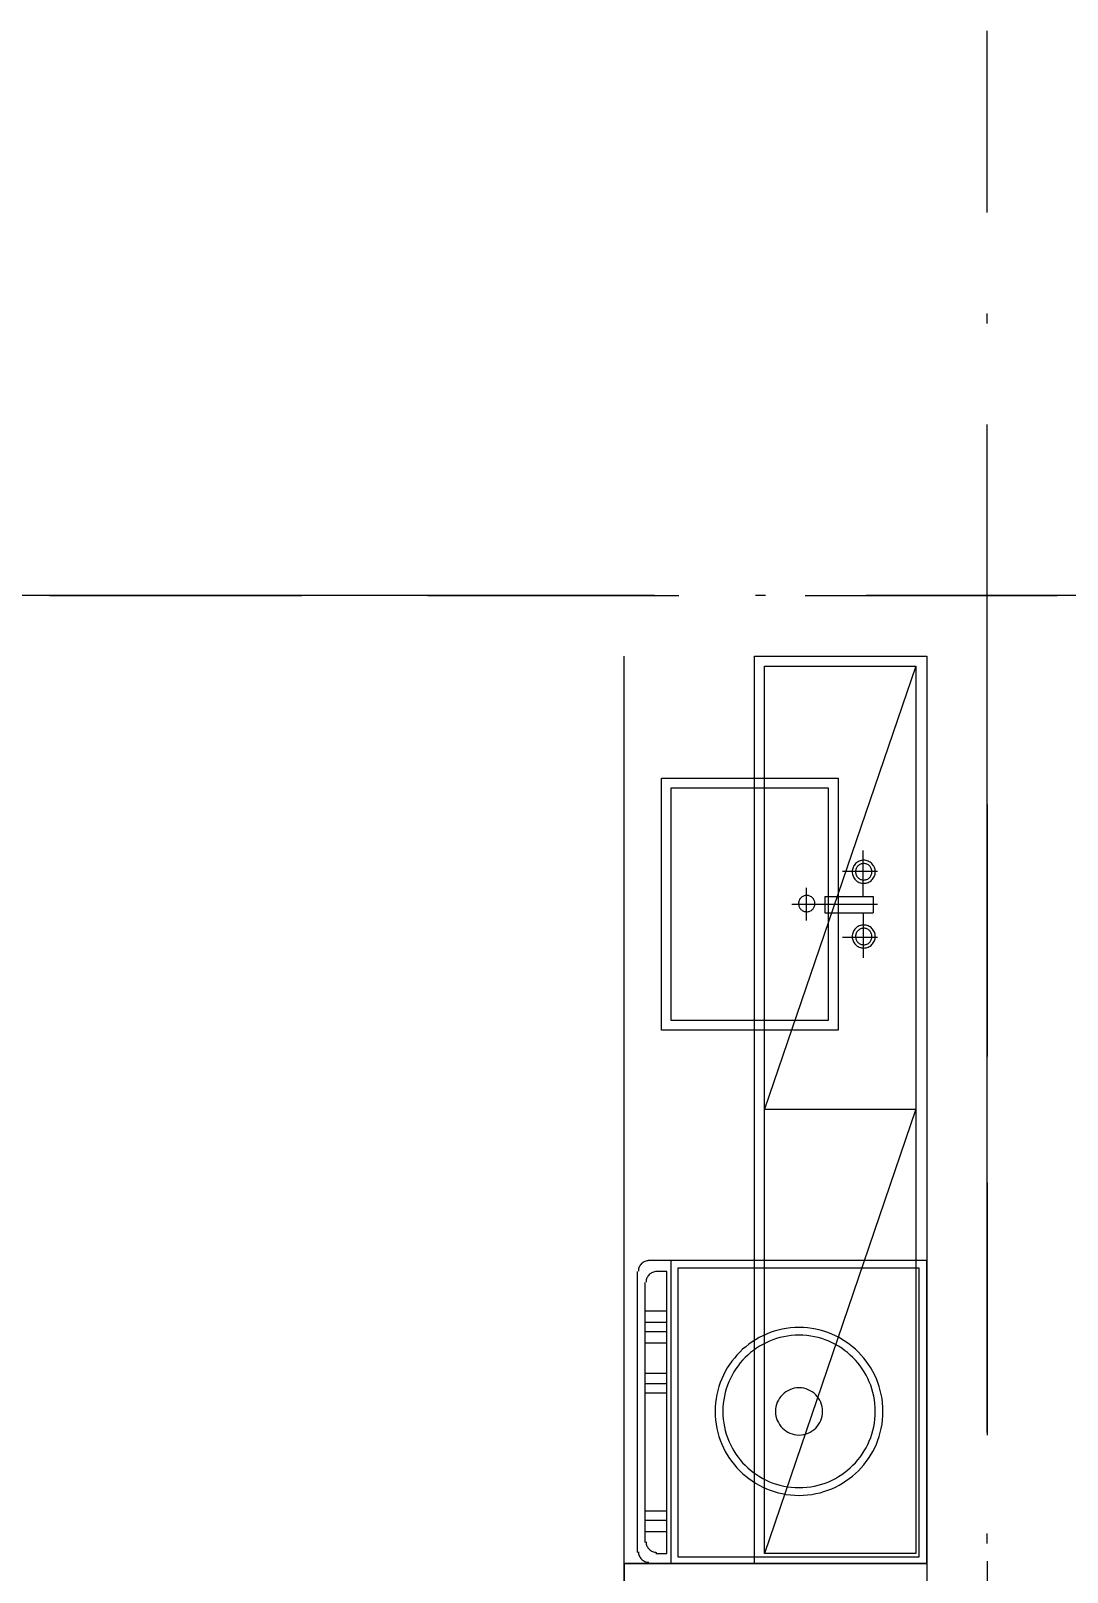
# Model space of a CAD drawing. Header units: millimetres. Extents: x -1120 to 100154, y -9529 to 14223.
# Drawn here: x 92938 to 94994, y 11165 to 14223 of the extents above; entities that cross this region are included whole.
import ezdxf

# ---------------------------------------------------------------- set-up
doc = ezdxf.new("R2010")
doc.units = ezdxf.units.MM
doc.linetypes.add('DOTE', pattern=[2.42, 2, -0.2, 0.02, -0.2])
doc.layers.add('A-DOTE', color=1, linetype='Continuous')
doc.layers.add('A-立面看线', color=7, linetype='Continuous')

msp = doc.modelspace()

# ---------------------------------------------------------------- linework, layer by layer
at = {"layer": 'A-DOTE', "linetype": 'DOTE', "ltscale": 1000}
for p, q in [((94835.3, 9021.9), (94835.3, 14222.5)), ((84915.3, 13103), (100154.2, 13103))]:
    msp.add_line(p, q, dxfattribs=at)
at = {"layer": 'A-立面看线'}
for points in [[(93475.2, 13101.4), (92974.8, 13101.4)], [(94223.7, 13101.4), (93725.4, 13101.4)], [(94974.3, 13101.4), (94473.9, 13101.4)], [(94715.4, 11182.4), (94114.9, 11182.4), (94114.9, 12981.8)], [(94715.4, 11182.4), (94114.9, 11182.4), (94114.9, 12981.8)], [(94373.8, 12981.8), (94715.4, 12981.8), (94715.4, 11182.4), (94373.8, 11182.4), (94373.8, 12981.8)], [(94373.8, 12981.8), (94715.4, 12981.8), (94715.4, 11182.4), (94373.8, 11182.4), (94373.8, 12981.8)], [(94393.4, 12962.2), (94693.6, 12962.2), (94693.6, 11202), (94393.4, 11202), (94393.4, 12962.2)], [(94393.4, 12962.2), (94693.6, 12962.2), (94693.6, 11202), (94393.4, 11202), (94393.4, 12962.2)], [(94693.6, 12962.2), (94393.4, 12083.2), (94693.6, 12083.2), (94393.4, 11202)], [(94693.6, 12962.2), (94393.4, 12083.2), (94693.6, 12083.2), (94393.4, 11202)], [(94188.9, 12239.8), (94188.9, 12740.3)], [(94188.9, 12740.3), (94539.2, 12740.3)], [(94188.9, 12239.8), (94188.9, 12740.3)], [(94188.9, 12740.3), (94539.2, 12740.3)], [(94208.5, 12259.4), (94208.5, 12720.7)], [(94208.5, 12720.7), (94519.6, 12720.7)], [(94208.5, 12259.4), (94208.5, 12720.7)], [(94208.5, 12720.7), (94519.6, 12720.7)], [(94519.6, 12720.7), (94519.6, 12259.4)], [(94519.6, 12720.7), (94519.6, 12259.4)], [(94539.2, 12740.3), (94539.2, 12239.8)], [(94539.2, 12740.3), (94539.2, 12239.8)], [(94835.1, 12688), (94835.1, 12187.6)], [(94835.1, 12688), (94835.1, 12187.6)], [(94590.3, 12577.1), (94588, 12577), (94585.7, 12576.6), (94583.5, 12576.1), (94581.4, 12575.3), (94579.4, 12574.3), (94577.5, 12573.2), (94575.8, 12571.9), (94574.1, 12570.4), (94572.7, 12568.8), (94571.4, 12567), (94570.2, 12565.1), (94569.2, 12563.1), (94568.5, 12561), (94567.9, 12558.8), (94567.6, 12556.6), (94567.4, 12554.2), (94567.6, 12551.9), (94567.9, 12549.6), (94568.5, 12547.4), (94569.2, 12545.3), (94570.2, 12543.3), (94571.4, 12541.5), (94572.7, 12539.7), (94574.1, 12538.1), (94575.8, 12536.6), (94577.5, 12535.3), (94579.4, 12534.1), (94581.4, 12533.2), (94583.5, 12532.4), (94585.7, 12531.9), (94588, 12531.5), (94590.3, 12531.4), (94592.6, 12531.5), (94594.9, 12531.9), (94597.1, 12532.4), (94599.2, 12533.2), (94601.2, 12534.1), (94603.1, 12535.3), (94604.8, 12536.6), (94606.4, 12538.1), (94607.9, 12539.7), (94609.2, 12541.5), (94610.4, 12543.3), (94611.3, 12545.3), (94612.1, 12547.4), (94612.7, 12549.6), (94613, 12551.9), (94613.1, 12554.2), (94613, 12556.6), (94612.7, 12558.8), (94612.1, 12561), (94611.3, 12563.1), (94610.4, 12565.1), (94609.2, 12567), (94607.9, 12568.8), (94606.4, 12570.4), (94604.8, 12571.9), (94603.1, 12573.2), (94601.2, 12574.3), (94599.2, 12575.3), (94597.1, 12576.1), (94594.9, 12576.6), (94592.6, 12577), (94590.3, 12577.1)], [(94590.3, 12577.1), (94588, 12577), (94585.7, 12576.6), (94583.5, 12576.1), (94581.4, 12575.3), (94579.4, 12574.3), (94577.5, 12573.2), (94575.8, 12571.9), (94574.1, 12570.4), (94572.7, 12568.8), (94571.4, 12567), (94570.2, 12565.1), (94569.2, 12563.1), (94568.5, 12561), (94567.9, 12558.8), (94567.6, 12556.6), (94567.4, 12554.2), (94567.6, 12551.9), (94567.9, 12549.6), (94568.5, 12547.4), (94569.2, 12545.3), (94570.2, 12543.3), (94571.4, 12541.5), (94572.7, 12539.7), (94574.1, 12538.1), (94575.8, 12536.6), (94577.5, 12535.3), (94579.4, 12534.1), (94581.4, 12533.2), (94583.5, 12532.4), (94585.7, 12531.9), (94588, 12531.5), (94590.3, 12531.4), (94592.6, 12531.5), (94594.9, 12531.9), (94597.1, 12532.4), (94599.2, 12533.2), (94601.2, 12534.1), (94603.1, 12535.3), (94604.8, 12536.6), (94606.4, 12538.1), (94607.9, 12539.7), (94609.2, 12541.5), (94610.4, 12543.3), (94611.3, 12545.3), (94612.1, 12547.4), (94612.7, 12549.6), (94613, 12551.9), (94613.1, 12554.2), (94613, 12556.6), (94612.7, 12558.8), (94612.1, 12561), (94611.3, 12563.1), (94610.4, 12565.1), (94609.2, 12567), (94607.9, 12568.8), (94606.4, 12570.4), (94604.8, 12571.9), (94603.1, 12573.2), (94601.2, 12574.3), (94599.2, 12575.3), (94597.1, 12576.1), (94594.9, 12576.6), (94592.6, 12577), (94590.3, 12577.1)], [(94590.3, 12570.6), (94588.6, 12570.5), (94587, 12570.2), (94585.4, 12569.8), (94583.9, 12569.3), (94582.5, 12568.6), (94581.2, 12567.8), (94579.9, 12566.8), (94578.8, 12565.8), (94577.7, 12564.6), (94576.8, 12563.4), (94575.9, 12562), (94575.3, 12560.6), (94574.7, 12559.1), (94574.3, 12557.5), (94574.1, 12555.9), (94574, 12554.2), (94574.1, 12552.6), (94574.3, 12550.9), (94574.7, 12549.4), (94575.3, 12547.9), (94575.9, 12546.5), (94576.8, 12545.1), (94577.7, 12543.9), (94578.8, 12542.7), (94579.9, 12541.6), (94581.2, 12540.7), (94582.5, 12539.9), (94583.9, 12539.2), (94585.4, 12538.7), (94587, 12538.3), (94588.6, 12538), (94590.3, 12537.9), (94592, 12538), (94593.6, 12538.3), (94595.1, 12538.7), (94596.6, 12539.2), (94598.1, 12539.9), (94599.4, 12540.7), (94600.7, 12541.6), (94601.8, 12542.7), (94602.9, 12543.9), (94603.8, 12545.1), (94604.6, 12546.5), (94605.3, 12547.9), (94605.9, 12549.4), (94606.3, 12550.9), (94606.5, 12552.6), (94606.6, 12554.2), (94606.5, 12555.9), (94606.3, 12557.5), (94605.9, 12559.1), (94605.3, 12560.6), (94604.6, 12562), (94603.8, 12563.4), (94602.9, 12564.6), (94601.8, 12565.8), (94600.7, 12566.8), (94599.4, 12567.8), (94598.1, 12568.6), (94596.6, 12569.3), (94595.1, 12569.8), (94593.6, 12570.2), (94592, 12570.5), (94590.3, 12570.6)], [(94590.3, 12570.6), (94588.6, 12570.5), (94587, 12570.2), (94585.4, 12569.8), (94583.9, 12569.3), (94582.5, 12568.6), (94581.2, 12567.8), (94579.9, 12566.8), (94578.8, 12565.8), (94577.7, 12564.6), (94576.8, 12563.4), (94575.9, 12562), (94575.3, 12560.6), (94574.7, 12559.1), (94574.3, 12557.5), (94574.1, 12555.9), (94574, 12554.2), (94574.1, 12552.6), (94574.3, 12550.9), (94574.7, 12549.4), (94575.3, 12547.9), (94575.9, 12546.5), (94576.8, 12545.1), (94577.7, 12543.9), (94578.8, 12542.7), (94579.9, 12541.6), (94581.2, 12540.7), (94582.5, 12539.9), (94583.9, 12539.2), (94585.4, 12538.7), (94587, 12538.3), (94588.6, 12538), (94590.3, 12537.9), (94592, 12538), (94593.6, 12538.3), (94595.1, 12538.7), (94596.6, 12539.2), (94598.1, 12539.9), (94599.4, 12540.7), (94600.7, 12541.6), (94601.8, 12542.7), (94602.9, 12543.9), (94603.8, 12545.1), (94604.6, 12546.5), (94605.3, 12547.9), (94605.9, 12549.4), (94606.3, 12550.9), (94606.5, 12552.6), (94606.6, 12554.2), (94606.5, 12555.9), (94606.3, 12557.5), (94605.9, 12559.1), (94605.3, 12560.6), (94604.6, 12562), (94603.8, 12563.4), (94602.9, 12564.6), (94601.8, 12565.8), (94600.7, 12566.8), (94599.4, 12567.8), (94598.1, 12568.6), (94596.6, 12569.3), (94595.1, 12569.8), (94593.6, 12570.2), (94592, 12570.5), (94590.3, 12570.6)], [(94589.2, 12505.3), (94589.2, 12596.7)], [(94589.2, 12505.3), (94589.2, 12596.7)], [(94547.9, 12555.3), (94617.5, 12555.3)], [(94547.9, 12555.3), (94617.5, 12555.3)], [(94477.2, 12507.5), (94475.5, 12507.4), (94473.9, 12507.1), (94472.3, 12506.7), (94470.8, 12506.2), (94469.4, 12505.5), (94468, 12504.7), (94466.8, 12503.7), (94465.6, 12502.7), (94464.6, 12501.5), (94463.6, 12500.3), (94462.8, 12498.9), (94462.1, 12497.5), (94461.6, 12496), (94461.2, 12494.4), (94460.9, 12492.8), (94460.8, 12491.1), (94460.9, 12489.5), (94461.2, 12487.9), (94461.6, 12486.3), (94462.1, 12484.8), (94462.8, 12483.4), (94463.6, 12482), (94464.6, 12480.8), (94465.6, 12479.6), (94466.8, 12478.5), (94468, 12477.6), (94469.4, 12476.8), (94470.8, 12476.1), (94472.3, 12475.6), (94473.9, 12475.2), (94475.5, 12474.9), (94477.2, 12474.8), (94478.8, 12474.9), (94480.4, 12475.2), (94482, 12475.6), (94483.5, 12476.1), (94484.9, 12476.8), (94486.3, 12477.6), (94487.5, 12478.5), (94488.7, 12479.6), (94489.7, 12480.8), (94490.7, 12482), (94491.5, 12483.4), (94492.2, 12484.8), (94492.7, 12486.3), (94493.1, 12487.9), (94493.4, 12489.5), (94493.5, 12491.1), (94493.4, 12492.8), (94493.1, 12494.4), (94492.7, 12496), (94492.2, 12497.5), (94491.5, 12498.9), (94490.7, 12500.3), (94489.7, 12501.5), (94488.7, 12502.7), (94487.5, 12503.7), (94486.3, 12504.7), (94484.9, 12505.5), (94483.5, 12506.2), (94482, 12506.7), (94480.4, 12507.1), (94478.8, 12507.4), (94477.2, 12507.5)], [(94477.2, 12507.5), (94475.5, 12507.4), (94473.9, 12507.1), (94472.3, 12506.7), (94470.8, 12506.2), (94469.4, 12505.5), (94468, 12504.7), (94466.8, 12503.7), (94465.6, 12502.7), (94464.6, 12501.5), (94463.6, 12500.3), (94462.8, 12498.9), (94462.1, 12497.5), (94461.6, 12496), (94461.2, 12494.4), (94460.9, 12492.8), (94460.8, 12491.1), (94460.9, 12489.5), (94461.2, 12487.9), (94461.6, 12486.3), (94462.1, 12484.8), (94462.8, 12483.4), (94463.6, 12482), (94464.6, 12480.8), (94465.6, 12479.6), (94466.8, 12478.5), (94468, 12477.6), (94469.4, 12476.8), (94470.8, 12476.1), (94472.3, 12475.6), (94473.9, 12475.2), (94475.5, 12474.9), (94477.2, 12474.8), (94478.8, 12474.9), (94480.4, 12475.2), (94482, 12475.6), (94483.5, 12476.1), (94484.9, 12476.8), (94486.3, 12477.6), (94487.5, 12478.5), (94488.7, 12479.6), (94489.7, 12480.8), (94490.7, 12482), (94491.5, 12483.4), (94492.2, 12484.8), (94492.7, 12486.3), (94493.1, 12487.9), (94493.4, 12489.5), (94493.5, 12491.1), (94493.4, 12492.8), (94493.1, 12494.4), (94492.7, 12496), (94492.2, 12497.5), (94491.5, 12498.9), (94490.7, 12500.3), (94489.7, 12501.5), (94488.7, 12502.7), (94487.5, 12503.7), (94486.3, 12504.7), (94484.9, 12505.5), (94483.5, 12506.2), (94482, 12506.7), (94480.4, 12507.1), (94478.8, 12507.4), (94477.2, 12507.5)], [(94476.1, 12522.7), (94476.1, 12457.4)], [(94476.1, 12522.7), (94476.1, 12457.4)], [(94447.8, 12490.1), (94617.5, 12490.1)], [(94447.8, 12490.1), (94617.5, 12490.1)], [(94513.1, 12505.3), (94513.1, 12472.6)], [(94513.1, 12505.3), (94608.8, 12505.3)], [(94513.1, 12505.3), (94513.1, 12472.6)], [(94513.1, 12505.3), (94608.8, 12505.3)], [(94608.8, 12505.3), (94608.8, 12472.6)], [(94608.8, 12505.3), (94608.8, 12472.6)], [(94513.1, 12472.6), (94608.8, 12472.6)], [(94513.1, 12472.6), (94608.8, 12472.6)], [(94590.3, 12448.7), (94588, 12448.6), (94585.7, 12448.3), (94583.5, 12447.7), (94581.4, 12446.9), (94579.4, 12446), (94577.5, 12444.8), (94575.8, 12443.5), (94574.1, 12442), (94572.7, 12440.4), (94571.4, 12438.6), (94570.2, 12436.8), (94569.2, 12434.8), (94568.5, 12432.7), (94567.9, 12430.5), (94567.6, 12428.2), (94567.4, 12425.9), (94567.6, 12423.5), (94567.9, 12421.3), (94568.5, 12419.1), (94569.2, 12417), (94570.2, 12415), (94571.4, 12413.1), (94572.7, 12411.3), (94574.1, 12409.7), (94575.8, 12408.2), (94577.5, 12406.9), (94579.4, 12405.8), (94581.4, 12404.8), (94583.5, 12404.1), (94585.7, 12403.5), (94588, 12403.1), (94590.3, 12403), (94592.6, 12403.1), (94594.9, 12403.5), (94597.1, 12404.1), (94599.2, 12404.8), (94601.2, 12405.8), (94603.1, 12406.9), (94604.8, 12408.2), (94606.4, 12409.7), (94607.9, 12411.3), (94609.2, 12413.1), (94610.4, 12415), (94611.3, 12417), (94612.1, 12419.1), (94612.7, 12421.3), (94613, 12423.5), (94613.1, 12425.9), (94613, 12428.2), (94612.7, 12430.5), (94612.1, 12432.7), (94611.3, 12434.8), (94610.4, 12436.8), (94609.2, 12438.6), (94607.9, 12440.4), (94606.4, 12442), (94604.8, 12443.5), (94603.1, 12444.8), (94601.2, 12446), (94599.2, 12446.9), (94597.1, 12447.7), (94594.9, 12448.3), (94592.6, 12448.6), (94590.3, 12448.7)], [(94590.3, 12448.7), (94588, 12448.6), (94585.7, 12448.3), (94583.5, 12447.7), (94581.4, 12446.9), (94579.4, 12446), (94577.5, 12444.8), (94575.8, 12443.5), (94574.1, 12442), (94572.7, 12440.4), (94571.4, 12438.6), (94570.2, 12436.8), (94569.2, 12434.8), (94568.5, 12432.7), (94567.9, 12430.5), (94567.6, 12428.2), (94567.4, 12425.9), (94567.6, 12423.5), (94567.9, 12421.3), (94568.5, 12419.1), (94569.2, 12417), (94570.2, 12415), (94571.4, 12413.1), (94572.7, 12411.3), (94574.1, 12409.7), (94575.8, 12408.2), (94577.5, 12406.9), (94579.4, 12405.8), (94581.4, 12404.8), (94583.5, 12404.1), (94585.7, 12403.5), (94588, 12403.1), (94590.3, 12403), (94592.6, 12403.1), (94594.9, 12403.5), (94597.1, 12404.1), (94599.2, 12404.8), (94601.2, 12405.8), (94603.1, 12406.9), (94604.8, 12408.2), (94606.4, 12409.7), (94607.9, 12411.3), (94609.2, 12413.1), (94610.4, 12415), (94611.3, 12417), (94612.1, 12419.1), (94612.7, 12421.3), (94613, 12423.5), (94613.1, 12425.9), (94613, 12428.2), (94612.7, 12430.5), (94612.1, 12432.7), (94611.3, 12434.8), (94610.4, 12436.8), (94609.2, 12438.6), (94607.9, 12440.4), (94606.4, 12442), (94604.8, 12443.5), (94603.1, 12444.8), (94601.2, 12446), (94599.2, 12446.9), (94597.1, 12447.7), (94594.9, 12448.3), (94592.6, 12448.6), (94590.3, 12448.7)], [(94589.2, 12472.6), (94589.2, 12383.4)], [(94589.2, 12472.6), (94589.2, 12383.4)], [(94547.9, 12424.8), (94617.5, 12424.8)], [(94547.9, 12424.8), (94617.5, 12424.8)], [(94590.3, 12442.2), (94588.6, 12442.1), (94587, 12441.9), (94585.4, 12441.5), (94583.9, 12440.9), (94582.5, 12440.2), (94581.2, 12439.4), (94579.9, 12438.5), (94578.8, 12437.4), (94577.7, 12436.2), (94576.8, 12435), (94575.9, 12433.6), (94575.3, 12432.2), (94574.7, 12430.7), (94574.3, 12429.2), (94574.1, 12427.5), (94574, 12425.9), (94574.1, 12424.2), (94574.3, 12422.6), (94574.7, 12421), (94575.3, 12419.5), (94575.9, 12418.1), (94576.8, 12416.7), (94577.7, 12415.5), (94578.8, 12414.3), (94579.9, 12413.3), (94581.2, 12412.3), (94582.5, 12411.5), (94583.9, 12410.8), (94585.4, 12410.3), (94587, 12409.9), (94588.6, 12409.6), (94590.3, 12409.6), (94592, 12409.6), (94593.6, 12409.9), (94595.1, 12410.3), (94596.6, 12410.8), (94598.1, 12411.5), (94599.4, 12412.3), (94600.7, 12413.3), (94601.8, 12414.3), (94602.9, 12415.5), (94603.8, 12416.7), (94604.6, 12418.1), (94605.3, 12419.5), (94605.9, 12421), (94606.3, 12422.6), (94606.5, 12424.2), (94606.6, 12425.9), (94606.5, 12427.5), (94606.3, 12429.2), (94605.9, 12430.7), (94605.3, 12432.2), (94604.6, 12433.6), (94603.8, 12435), (94602.9, 12436.2), (94601.8, 12437.4), (94600.7, 12438.5), (94599.4, 12439.4), (94598.1, 12440.2), (94596.6, 12440.9), (94595.1, 12441.5), (94593.6, 12441.9), (94592, 12442.1), (94590.3, 12442.2)], [(94590.3, 12442.2), (94588.6, 12442.1), (94587, 12441.9), (94585.4, 12441.5), (94583.9, 12440.9), (94582.5, 12440.2), (94581.2, 12439.4), (94579.9, 12438.5), (94578.8, 12437.4), (94577.7, 12436.2), (94576.8, 12435), (94575.9, 12433.6), (94575.3, 12432.2), (94574.7, 12430.7), (94574.3, 12429.2), (94574.1, 12427.5), (94574, 12425.9), (94574.1, 12424.2), (94574.3, 12422.6), (94574.7, 12421), (94575.3, 12419.5), (94575.9, 12418.1), (94576.8, 12416.7), (94577.7, 12415.5), (94578.8, 12414.3), (94579.9, 12413.3), (94581.2, 12412.3), (94582.5, 12411.5), (94583.9, 12410.8), (94585.4, 12410.3), (94587, 12409.9), (94588.6, 12409.6), (94590.3, 12409.6), (94592, 12409.6), (94593.6, 12409.9), (94595.1, 12410.3), (94596.6, 12410.8), (94598.1, 12411.5), (94599.4, 12412.3), (94600.7, 12413.3), (94601.8, 12414.3), (94602.9, 12415.5), (94603.8, 12416.7), (94604.6, 12418.1), (94605.3, 12419.5), (94605.9, 12421), (94606.3, 12422.6), (94606.5, 12424.2), (94606.6, 12425.9), (94606.5, 12427.5), (94606.3, 12429.2), (94605.9, 12430.7), (94605.3, 12432.2), (94604.6, 12433.6), (94603.8, 12435), (94602.9, 12436.2), (94601.8, 12437.4), (94600.7, 12438.5), (94599.4, 12439.4), (94598.1, 12440.2), (94596.6, 12440.9), (94595.1, 12441.5), (94593.6, 12441.9), (94592, 12442.1), (94590.3, 12442.2)], [(94539.2, 12239.8), (94188.9, 12239.8)], [(94539.2, 12239.8), (94188.9, 12239.8)], [(94519.6, 12259.4), (94208.5, 12259.4)], [(94519.6, 12259.4), (94208.5, 12259.4)], [(94835.1, 11937.4), (94835.1, 11437)], [(94835.1, 11937.4), (94835.1, 11437)], [(94163.9, 11782.9), (94161.7, 11782.8), (94159.7, 11782.5), (94157.7, 11782), (94155.8, 11781.3), (94154, 11780.4), (94152.3, 11779.4), (94150.7, 11778.2), (94149.2, 11776.9), (94147.9, 11775.4), (94146.7, 11773.8), (94145.7, 11772.1), (94144.8, 11770.3), (94144.1, 11768.4), (94143.6, 11766.4), (94143.3, 11764.4), (94143.2, 11762.3)], [(94208.5, 11182.4), (94208.5, 11782.9), (94162.8, 11782.9)], [(94715.4, 11782.9), (94208.5, 11782.9)], [(94208.5, 11182.4), (94715.4, 11182.4), (94715.4, 11782.9)], [(94141, 11761.2), (94141, 11204.2)], [(94179.1, 11761.2), (94177, 11761.1), (94174.9, 11760.8), (94172.9, 11760.3), (94171, 11759.6), (94169.2, 11758.7), (94167.5, 11757.7), (94165.9, 11756.5), (94164.5, 11755.1), (94163.1, 11753.7), (94161.9, 11752.1), (94160.9, 11750.4), (94160, 11748.6), (94159.3, 11746.7), (94158.8, 11744.7), (94158.5, 11742.6), (94158.4, 11740.5)], [(94199.8, 11202), (94199.8, 11761.2), (94178, 11761.2)], [(94700.2, 11767.7), (94221.5, 11767.7), (94221.5, 11195.5), (94700.2, 11195.5), (94700.2, 11767.7)], [(94156.2, 11739.4), (94156.2, 11223.8)], [(94199.8, 11682.9), (94156.2, 11682.9), (94156.2, 11661.1), (94199.8, 11661.1), (94199.8, 11682.9)], [(94461.9, 11650.2), (94453.4, 11650), (94444.9, 11649.4), (94436.6, 11648.3), (94428.4, 11646.8), (94420.3, 11645), (94412.4, 11642.7), (94404.7, 11640.1), (94397.1, 11637.1), (94389.8, 11633.8), (94382.6, 11630.1), (94375.6, 11626.1), (94368.9, 11621.8), (94362.3, 11617.2), (94356.1, 11612.2), (94350, 11607), (94344.2, 11601.5), (94338.7, 11595.7), (94333.5, 11589.7), (94328.5, 11583.4), (94323.9, 11576.8), (94319.6, 11570.1), (94315.6, 11563.1), (94311.9, 11555.9), (94308.6, 11548.6), (94305.6, 11541), (94303, 11533.3), (94300.7, 11525.4), (94298.9, 11517.3), (94297.4, 11509.1), (94296.3, 11500.8), (94295.7, 11492.3), (94295.5, 11483.8), (94295.7, 11475.2), (94296.3, 11466.8), (94297.4, 11458.4), (94298.9, 11450.2), (94300.7, 11442.2), (94303, 11434.3), (94305.6, 11426.5), (94308.6, 11419), (94311.9, 11411.6), (94315.6, 11404.4), (94319.6, 11397.5), (94323.9, 11390.7), (94328.5, 11384.2), (94333.5, 11377.9), (94338.7, 11371.9), (94344.2, 11366.1), (94350, 11360.6), (94356.1, 11355.3), (94362.3, 11350.4), (94368.9, 11345.8), (94375.6, 11341.4), (94382.6, 11337.4), (94389.8, 11333.7), (94397.1, 11330.4), (94404.7, 11327.4), (94412.4, 11324.8), (94420.3, 11322.6), (94428.4, 11320.7), (94436.6, 11319.3), (94444.9, 11318.2), (94453.4, 11317.6), (94461.9, 11317.3), (94470.5, 11317.6), (94478.9, 11318.2), (94487.3, 11319.3), (94495.5, 11320.7), (94503.5, 11322.6), (94511.4, 11324.8), (94519.2, 11327.4), (94526.7, 11330.4), (94534.1, 11333.7), (94541.3, 11337.4), (94548.2, 11341.4), (94555, 11345.8), (94561.5, 11350.4), (94567.8, 11355.3), (94573.8, 11360.6), (94579.6, 11366.1), (94585.1, 11371.9), (94590.4, 11377.9), (94595.3, 11384.2), (94599.9, 11390.7), (94604.3, 11397.5), (94608.3, 11404.4), (94612, 11411.6), (94615.3, 11419), (94618.3, 11426.5), (94620.9, 11434.3), (94623.1, 11442.2), (94625, 11450.2), (94626.5, 11458.4), (94627.5, 11466.8), (94628.2, 11475.2), (94628.4, 11483.8), (94628.2, 11492.3), (94627.5, 11500.8), (94626.5, 11509.1), (94625, 11517.3), (94623.1, 11525.4), (94620.9, 11533.3), (94618.3, 11541), (94615.3, 11548.6), (94612, 11555.9), (94608.3, 11563.1), (94604.3, 11570.1), (94599.9, 11576.8), (94595.3, 11583.4), (94590.4, 11589.7), (94585.1, 11595.7), (94579.6, 11601.5), (94573.8, 11607), (94567.8, 11612.2), (94561.5, 11617.2), (94555, 11621.8), (94548.2, 11626.1), (94541.3, 11630.1), (94534.1, 11633.8), (94526.7, 11637.1), (94519.2, 11640.1), (94511.4, 11642.7), (94503.5, 11645), (94495.5, 11646.8), (94487.3, 11648.3), (94478.9, 11649.4), (94470.5, 11650), (94461.9, 11650.2)], [(94199.8, 11641.5), (94156.2, 11641.5), (94156.2, 11619.8), (94199.8, 11619.8), (94199.8, 11641.5)], [(94461.9, 11635), (94454.1, 11634.8), (94446.5, 11634.2), (94438.9, 11633.2), (94431.5, 11631.9), (94424.1, 11630.2), (94417, 11628.2), (94409.9, 11625.8), (94403.1, 11623.1), (94396.4, 11620.1), (94389.8, 11616.7), (94383.5, 11613.1), (94377.4, 11609.2), (94371.5, 11604.9), (94365.7, 11600.5), (94360.3, 11595.7), (94355, 11590.7), (94350, 11585.4), (94345.2, 11580), (94340.8, 11574.3), (94336.5, 11568.3), (94332.6, 11562.2), (94329, 11555.9), (94325.6, 11549.3), (94322.6, 11542.6), (94319.9, 11535.8), (94317.5, 11528.7), (94315.5, 11521.6), (94313.8, 11514.3), (94312.5, 11506.8), (94311.5, 11499.2), (94310.9, 11491.6), (94310.7, 11483.8), (94310.9, 11476), (94311.5, 11468.3), (94312.5, 11460.7), (94313.8, 11453.3), (94315.5, 11446), (94317.5, 11438.8), (94319.9, 11431.8), (94322.6, 11424.9), (94325.6, 11418.2), (94329, 11411.7), (94332.6, 11405.4), (94336.5, 11399.2), (94340.8, 11393.3), (94345.2, 11387.6), (94350, 11382.1), (94355, 11376.9), (94360.3, 11371.8), (94365.7, 11367.1), (94371.5, 11362.6), (94377.4, 11358.4), (94383.5, 11354.5), (94389.8, 11350.8), (94396.4, 11347.5), (94403.1, 11344.4), (94409.9, 11341.7), (94417, 11339.4), (94424.1, 11337.3), (94431.5, 11335.6), (94438.9, 11334.3), (94446.5, 11333.3), (94454.1, 11332.8), (94461.9, 11332.6), (94469.7, 11332.8), (94477.4, 11333.3), (94485, 11334.3), (94492.4, 11335.6), (94499.7, 11337.3), (94506.9, 11339.4), (94513.9, 11341.7), (94520.8, 11344.4), (94527.5, 11347.5), (94534, 11350.8), (94540.3, 11354.5), (94546.5, 11358.4), (94552.4, 11362.6), (94558.1, 11367.1), (94563.6, 11371.8), (94568.8, 11376.9), (94573.9, 11382.1), (94578.6, 11387.6), (94583.1, 11393.3), (94587.3, 11399.2), (94591.2, 11405.4), (94594.9, 11411.7), (94598.2, 11418.2), (94601.3, 11424.9), (94604, 11431.8), (94606.3, 11438.8), (94608.4, 11446), (94610.1, 11453.3), (94611.4, 11460.7), (94612.4, 11468.3), (94612.9, 11476), (94613.1, 11483.8), (94612.9, 11491.6), (94612.4, 11499.2), (94611.4, 11506.8), (94610.1, 11514.3), (94608.4, 11521.6), (94606.3, 11528.7), (94604, 11535.8), (94601.3, 11542.6), (94598.2, 11549.3), (94594.9, 11555.9), (94591.2, 11562.2), (94587.3, 11568.3), (94583.1, 11574.3), (94578.6, 11580), (94573.9, 11585.4), (94568.8, 11590.7), (94563.6, 11595.7), (94558.1, 11600.5), (94552.4, 11604.9), (94546.5, 11609.2), (94540.3, 11613.1), (94534, 11616.7), (94527.5, 11620.1), (94520.8, 11623.1), (94513.9, 11625.8), (94506.9, 11628.2), (94499.7, 11630.2), (94492.4, 11631.9), (94485, 11633.2), (94477.4, 11634.2), (94469.7, 11634.8), (94461.9, 11635)], [(94199.8, 11558.8), (94156.2, 11558.8), (94156.2, 11539.3), (94199.8, 11539.3), (94199.8, 11558.8)], [(94461.9, 11530.6), (94457.1, 11530.3), (94452.5, 11529.6), (94448, 11528.5), (94443.7, 11526.9), (94439.6, 11524.9), (94435.8, 11522.6), (94432.2, 11519.9), (94428.8, 11516.9), (94425.8, 11513.5), (94423.1, 11509.9), (94420.8, 11506.1), (94418.8, 11502), (94417.3, 11497.7), (94416.1, 11493.2), (94415.4, 11488.6), (94415.1, 11483.8), (94415.4, 11479), (94416.1, 11474.3), (94417.3, 11469.9), (94418.8, 11465.6), (94420.8, 11461.5), (94423.1, 11457.6), (94425.8, 11454), (94428.8, 11450.7), (94432.2, 11447.7), (94435.8, 11445), (94439.6, 11442.6), (94443.7, 11440.7), (94448, 11439.1), (94452.5, 11437.9), (94457.1, 11437.2), (94461.9, 11437), (94466.7, 11437.2), (94471.4, 11437.9), (94475.8, 11439.1), (94480.1, 11440.7), (94484.2, 11442.6), (94488.1, 11445), (94491.7, 11447.7), (94495, 11450.7), (94498, 11454), (94500.7, 11457.6), (94503.1, 11461.5), (94505, 11465.6), (94506.6, 11469.9), (94507.8, 11474.3), (94508.5, 11479), (94508.7, 11483.8), (94508.5, 11488.6), (94507.8, 11493.2), (94506.6, 11497.7), (94505, 11502), (94503.1, 11506.1), (94500.7, 11509.9), (94498, 11513.5), (94495, 11516.9), (94491.7, 11519.9), (94488.1, 11522.6), (94484.2, 11524.9), (94480.1, 11526.9), (94475.8, 11528.5), (94471.4, 11529.6), (94466.7, 11530.3), (94461.9, 11530.6)], [(94199.8, 11519.7), (94156.2, 11519.7), (94156.2, 11286.9), (94199.8, 11286.9), (94199.8, 11519.7)], [(94199.8, 11267.3), (94156.2, 11267.3), (94156.2, 11245.5), (94199.8, 11245.5), (94199.8, 11267.3)], [(94158.4, 11224.9), (94158.5, 11222.8), (94158.8, 11220.7), (94159.3, 11218.7), (94160, 11216.8), (94160.9, 11215), (94161.9, 11213.3), (94163.1, 11211.7), (94164.5, 11210.2), (94165.9, 11208.9), (94167.5, 11207.7), (94169.2, 11206.7), (94171, 11205.8), (94172.9, 11205.1), (94174.9, 11204.6), (94177, 11204.3), (94179.1, 11204.2)], [(94143.2, 11205.3), (94143.3, 11203.2), (94143.6, 11201.1), (94144.1, 11199.1), (94144.8, 11197.2), (94145.7, 11195.4), (94146.7, 11193.7), (94147.9, 11192.1), (94149.2, 11190.7), (94150.7, 11189.3), (94152.3, 11188.1), (94154, 11187.1), (94155.8, 11186.2), (94157.7, 11185.5), (94159.7, 11185), (94161.7, 11184.7), (94163.9, 11184.6)], [(94178, 11202), (94199.8, 11202)], [(94114.9, 11182.4), (94114.9, 9141.6)], [(94114.9, 11182.4), (94114.9, 9141.6)], [(94715.4, 9141.6), (94114.9, 9141.6), (94114.9, 11182.4), (94715.4, 11182.4), (94715.4, 9141.6)], [(94715.4, 9141.6), (94114.9, 9141.6), (94114.9, 11182.4), (94715.4, 11182.4), (94715.4, 9141.6)], [(94162.8, 11182.4), (94208.5, 11182.4)], [(94835.1, 11186.8), (94835.1, 10686.4)], [(94835.1, 11186.8), (94835.1, 10686.4)]]:
    msp.add_lwpolyline(points, dxfattribs=at)

doc.saveas('drawing.dxf')
